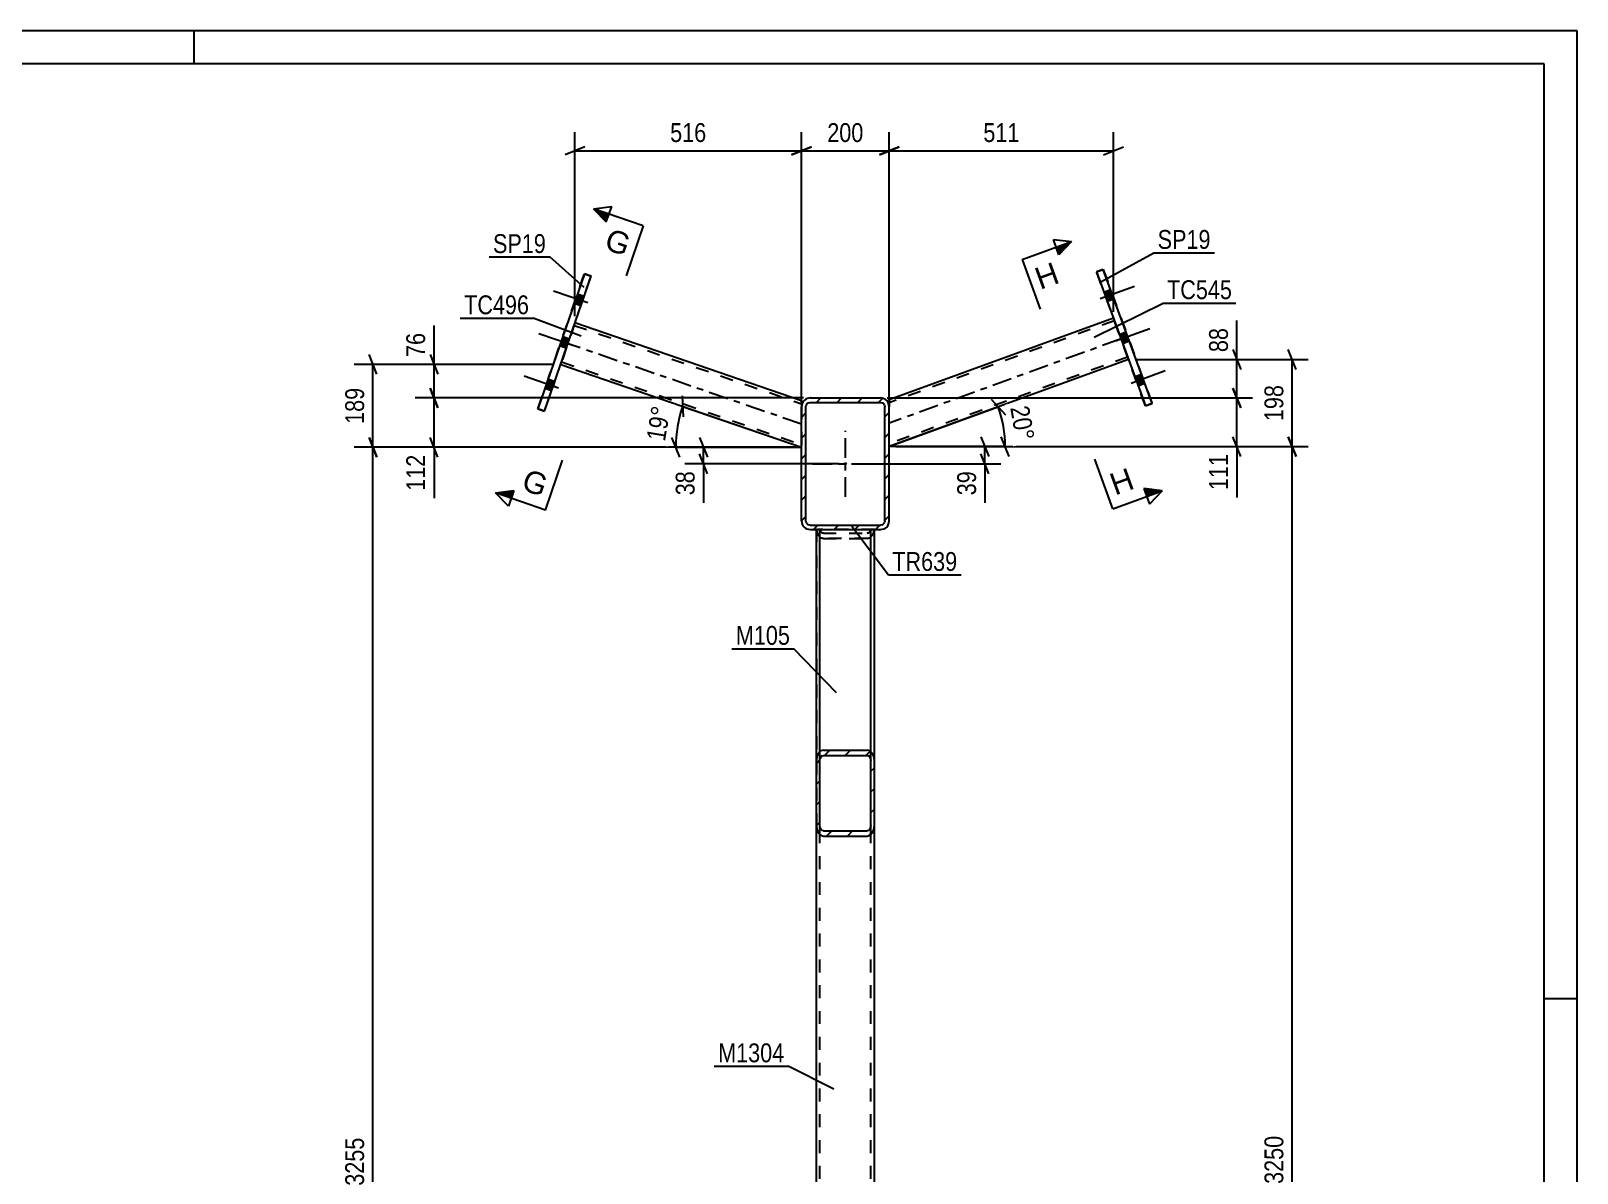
# Model space of a CAD drawing. Header units: millimetres. Extents: x 0 to 841, y 0 to 594.
# Drawn here: x 606.2 to 841, y 420.5 to 594 of the extents above; entities that cross this region are included whole.
import ezdxf

# ---------------------------------------------------------------- set-up
doc = ezdxf.new("R2010")
doc.units = ezdxf.units.MM
doc.linetypes.add('DXK_LINE_DOT2', pattern=[3.9198, 1.9599, -1.9599])
doc.linetypes.add('DXK_LINE_DOT3', pattern=[5.9187, 2.979, -0.9799, 0.9799, -0.9799])
doc.styles.add('Arial', font='ARIAL.TTF', dxfattribs={"height": 0.2})
doc.styles.add('Arial Narrow', font='ARIALN.TTF', dxfattribs={"height": 0.2})

# ---------------------------------------------------------------- blocks, each defined once
blk = doc.blocks.new('Unknown-761549663-1133')
at = {"color": 5, "linetype": 'Continuous'}
for p, q in [((841, 594), (0, 594)), ((631, 589), (631, 594)), ((841, 0), (841, 594)), ((836, 589), (5, 589)), ((836, 5), (836, 589)), ((841, 447), (836, 447))]:
    blk.add_line(p, q, dxfattribs=at)
blk = doc.blocks.new('Part-761549663-2444 - 2424')
at = {"linetype": 'Continuous'}
h = blk.add_hatch(dxfattribs=at)
h.set_pattern_fill('', scale=0.7, style=0, pattern_type=0)
h.set_pattern_definition([(45, (725.4872, 473.3055), (-1.57154, 1.57154), [])])
h.paths.add_polyline_path([(725.49, 483.19), (725.49, 473.31), (725.57, 472.7), (725.8, 472.19), (726.15, 471.85), (726.55, 471.72), (733.22, 471.72), (733.63, 471.85), (733.97, 472.19), (734.21, 472.7), (734.29, 473.31), (734.29, 483.19), (734.21, 483.79), (733.97, 484.3), (733.63, 484.65), (733.22, 484.77), (726.55, 484.77), (726.15, 484.65), (725.8, 484.3), (725.57, 483.79)])
h.paths.add_polyline_path([(726.18, 483.74), (726.35, 483.92), (726.55, 483.98), (733.22, 483.98), (733.42, 483.92), (733.6, 483.74), (733.71, 483.49), (733.75, 483.19), (733.75, 473.31), (733.71, 473), (733.6, 472.75), (733.42, 472.58), (733.22, 472.52), (726.55, 472.52), (726.35, 472.58), (726.18, 472.75), (726.06, 473), (726.02, 473.31), (726.02, 483.19), (726.06, 483.49)])
at = {"color": 2, "linetype": 'Continuous'}
for p, q in [((725.49, 483.19), (725.49, 518.26)), ((734.29, 483.19), (734.29, 518.26)), ((725.57, 483.79), (725.49, 483.19)), ((726.55, 484.77), (726.15, 484.65)), ((726.35, 483.92), (726.55, 483.98)), ((726.55, 484.77), (733.22, 484.77)), ((726.55, 483.98), (733.22, 483.98)), ((733.63, 484.65), (733.22, 484.77)), ((733.22, 483.98), (733.42, 483.92)), ((734.29, 483.19), (734.21, 483.79)), ((725.49, 473.31), (725.49, 483.19)), ((726.02, 483.19), (726.06, 483.49)), ((726.02, 473.31), (726.02, 483.19)), ((733.71, 483.49), (733.75, 483.19)), ((733.75, 473.31), (733.75, 483.19)), ((734.29, 473.31), (734.29, 483.19)), ((725.49, 473.31), (725.57, 472.7)), ((726.06, 473), (726.02, 473.31)), ((726.55, 472.52), (726.35, 472.58)), ((726.55, 472.52), (733.22, 472.52)), ((733.42, 472.58), (733.22, 472.52)), ((733.75, 473.31), (733.71, 473)), ((734.21, 472.7), (734.29, 473.31)), ((726.15, 471.85), (726.55, 471.72)), ((726.55, 471.72), (733.22, 471.72)), ((733.22, 471.72), (733.63, 471.85))]:
    blk.add_line(p, q, dxfattribs=at)
at = {"color": 7, "linetype": 'DXK_LINE_DOT2'}
for p, q in [((725.49, 518.26), (734.29, 518.26)), ((725.57, 517.9), (725.52, 518.26)), ((726.02, 473.31), (726.02, 518.26)), ((726.05, 518.26), (726.06, 518.2)), ((726.55, 516.92), (726.15, 517.04)), ((726.35, 517.77), (726.55, 517.71)), ((726.55, 517.71), (733.22, 517.71)), ((726.55, 516.92), (733.22, 516.92)), ((733.22, 517.71), (733.42, 517.77)), ((733.63, 517.04), (733.22, 516.92)), ((733.71, 518.2), (733.72, 518.26)), ((733.75, 518.26), (733.72, 518.26)), ((733.75, 473.31), (733.75, 518.26)), ((734.25, 518.26), (734.21, 517.9)), ((725.49, 473.31), (725.49, 483.19)), ((734.29, 473.31), (734.29, 483.19))]:
    blk.add_line(p, q, dxfattribs=at)
for centre, radius, start, end in [((726.97, 518.22), 1.44, 192.9985, 235.0231), ((726.76, 518.36), 0.72, 192.9985, 235.0231), ((733.01, 518.36), 0.72, 304.9769, 347.0015), ((732.8, 518.22), 1.44, 304.9769, 347.0015)]:
    blk.add_arc(centre, radius, start, end, dxfattribs=at)
at = {"color": 2, "linetype": 'Continuous'}
for centre, radius, start, end in [((726.97, 483.47), 1.44, 124.9769, 167.0015), ((726.76, 483.33), 0.72, 124.9769, 167.0015), ((733.01, 483.33), 0.72, 12.9985, 55.0231), ((732.8, 483.47), 1.44, 12.9985, 55.0231), ((726.97, 473.02), 1.44, 192.9985, 235.0231), ((726.76, 473.16), 0.72, 192.9985, 235.0231), ((733.01, 473.16), 0.72, 304.9769, 347.0015), ((732.8, 473.02), 1.44, 304.9769, 347.0015)]:
    blk.add_arc(centre, radius, start, end, dxfattribs=at)
blk = doc.blocks.new('Bolt-761549663-2428 - 2424')
at = {"linetype": 'Continuous'}
for points in [[(769.16, 554.34), (769.66, 552.96), (770.66, 553.33), (770.16, 554.71)], [(769.16, 554.34), (769.66, 552.96), (770.66, 553.33), (770.16, 554.71)], [(769.16, 554.34), (769.66, 552.96), (770.66, 553.33), (770.16, 554.71)], [(771.5, 547.92), (772, 546.54), (773, 546.91), (772.5, 548.28)], [(771.5, 547.92), (772, 546.54), (773, 546.91), (772.5, 548.28)], [(773.83, 541.5), (774.34, 540.12), (775.34, 540.49), (774.84, 541.86)], [(773.83, 541.5), (774.34, 540.12), (775.34, 540.49), (774.84, 541.86)], [(773.83, 541.5), (774.34, 540.12), (775.34, 540.49), (774.84, 541.86)]]:
    blk.add_hatch(color=1, dxfattribs=at).paths.add_polyline_path(points)
at = {"color": 1, "linetype": 'Continuous'}
for p, q in [((768.6, 553.36), (773.8, 555.25)), ((768.6, 553.36), (773.8, 555.25)), ((768.6, 553.36), (773.8, 555.25)), ((769.16, 554.34), (770.16, 554.71)), ((769.16, 554.34), (770.16, 554.71)), ((769.16, 554.34), (770.16, 554.71)), ((769.66, 552.96), (770.66, 553.33)), ((769.66, 552.96), (770.66, 553.33)), ((769.66, 552.96), (770.66, 553.33)), ((770.93, 546.93), (776.13, 548.83)), ((770.93, 546.93), (776.13, 548.83)), ((771.5, 547.92), (772.5, 548.28)), ((771.5, 547.92), (772.5, 548.28)), ((772, 546.54), (773, 546.91)), ((772, 546.54), (773, 546.91)), ((773.27, 540.51), (778.47, 542.41)), ((773.27, 540.51), (778.47, 542.41)), ((773.27, 540.51), (778.47, 542.41)), ((773.83, 541.5), (774.84, 541.86)), ((773.83, 541.5), (774.84, 541.86)), ((773.83, 541.5), (774.84, 541.86)), ((774.34, 540.12), (775.34, 540.49)), ((774.34, 540.12), (775.34, 540.49)), ((774.34, 540.12), (775.34, 540.49))]:
    blk.add_line(p, q, dxfattribs=at)
blk = doc.blocks.new('Part-761549663-2454 - 2424')
at = {"color": 7, "linetype": 'DXK_LINE_DOT2'}
for p, q in [((734.29, 518.26), (725.49, 518.26)), ((725.49, 518.26), (725.49, 471.99)), ((725.52, 518.26), (725.57, 517.9)), ((726.02, 471.99), (726.02, 518.26)), ((726.02, 518.26), (726.05, 518.26)), ((726.06, 518.2), (726.05, 518.26)), ((726.15, 517.04), (726.35, 516.98)), ((726.55, 517.71), (726.35, 517.77)), ((726.35, 516.98), (726.55, 516.92)), ((726.55, 517.71), (733.22, 517.71)), ((733.22, 516.92), (726.55, 516.92)), ((733.42, 517.77), (733.22, 517.71)), ((733.22, 516.92), (733.63, 517.04)), ((733.72, 518.26), (733.71, 518.2)), ((733.75, 471.99), (733.75, 518.26)), ((734.21, 517.9), (734.25, 518.26)), ((734.29, 471.99), (734.29, 518.26))]:
    blk.add_line(p, q, dxfattribs=at)
for centre, radius, start, end in [((726.97, 518.22), 1.44, 192.9985, 235.0231), ((726.76, 518.36), 0.72, 192.9985, 235.0231), ((733.01, 518.36), 0.72, 304.9769, 347.0015), ((732.8, 518.22), 1.44, 304.9769, 347.0015)]:
    blk.add_arc(centre, radius, start, end, dxfattribs=at)
blk = doc.blocks.new('Part-761549663-2494 - 2424')
at = {"color": 2, "linetype": 'Continuous'}
for p, q in [((690.26, 557.09), (683.21, 536.61)), ((684.22, 536.26), (691.27, 556.75)), ((691.27, 556.75), (690.26, 557.09)), ((690.26, 557.09), (690.26, 557.09)), ((691.27, 556.75), (691.27, 556.75)), ((683.21, 536.61), (684.22, 536.26)), ((683.21, 536.61), (683.21, 536.61)), ((684.22, 536.26), (684.22, 536.26))]:
    blk.add_line(p, q, dxfattribs=at)
at = {"color": 7, "linetype": 'DXK_LINE_DOT2'}
for p, q in [((683.21, 536.61), (690.26, 557.09)), ((684.22, 536.26), (691.27, 556.75)), ((690.26, 557.09), (691.27, 556.75)), ((684.22, 536.26), (683.21, 536.61))]:
    blk.add_line(p, q, dxfattribs=at)
blk = doc.blocks.new('Bolt-761549663-2430 - 2424')
at = {"linetype": 'Continuous'}
for points in [[(689.73, 552.27), (690.21, 553.66), (689.2, 554.01), (688.72, 552.62)], [(689.73, 552.27), (690.21, 553.66), (689.2, 554.01), (688.72, 552.62)], [(689.73, 552.27), (690.21, 553.66), (689.2, 554.01), (688.72, 552.62)], [(687.51, 545.81), (687.98, 547.2), (686.97, 547.54), (686.5, 546.16)], [(687.51, 545.81), (687.98, 547.2), (686.97, 547.54), (686.5, 546.16)], [(685.28, 539.35), (685.76, 540.74), (684.75, 541.08), (684.27, 539.7)], [(685.28, 539.35), (685.76, 540.74), (684.75, 541.08), (684.27, 539.7)], [(685.28, 539.35), (685.76, 540.74), (684.75, 541.08), (684.27, 539.7)]]:
    blk.add_hatch(color=1, dxfattribs=at).paths.add_polyline_path(points)
at = {"color": 1, "linetype": 'Continuous'}
for p, q in [((690.79, 552.68), (685.56, 554.48)), ((690.79, 552.68), (685.56, 554.48)), ((690.79, 552.68), (685.56, 554.48)), ((689.73, 552.27), (688.72, 552.62)), ((689.73, 552.27), (688.72, 552.62)), ((689.73, 552.27), (688.72, 552.62)), ((690.21, 553.66), (689.2, 554.01)), ((690.21, 553.66), (689.2, 554.01)), ((690.21, 553.66), (689.2, 554.01)), ((688.56, 546.22), (683.33, 548.02)), ((688.56, 546.22), (683.33, 548.02)), ((687.98, 547.2), (686.97, 547.54)), ((687.98, 547.2), (686.97, 547.54)), ((687.51, 545.81), (686.5, 546.16)), ((687.51, 545.81), (686.5, 546.16)), ((686.34, 539.76), (681.11, 541.56)), ((686.34, 539.76), (681.11, 541.56)), ((686.34, 539.76), (681.11, 541.56)), ((685.76, 540.74), (684.75, 541.08)), ((685.76, 540.74), (684.75, 541.08)), ((685.76, 540.74), (684.75, 541.08)), ((685.28, 539.35), (684.27, 539.7)), ((685.28, 539.35), (684.27, 539.7)), ((685.28, 539.35), (684.27, 539.7))]:
    blk.add_line(p, q, dxfattribs=at)
blk = doc.blocks.new('Part-761549663-2509 - 2424')
at = {"color": 2, "linetype": 'Continuous'}
for p, q in [((769.05, 557.78), (768.04, 557.41)), ((768.04, 557.41), (775.45, 537.05)), ((768.04, 557.41), (768.04, 557.41)), ((776.46, 537.42), (769.05, 557.78)), ((769.05, 557.78), (769.05, 557.78)), ((775.45, 537.05), (776.46, 537.42)), ((775.45, 537.05), (775.45, 537.05)), ((776.46, 537.42), (776.46, 537.42))]:
    blk.add_line(p, q, dxfattribs=at)
at = {"color": 7, "linetype": 'DXK_LINE_DOT2'}
for p, q in [((768.04, 557.41), (769.05, 557.78)), ((775.45, 537.05), (768.04, 557.41)), ((769.05, 557.78), (776.46, 537.42)), ((776.46, 537.42), (775.45, 537.05))]:
    blk.add_line(p, q, dxfattribs=at)
blk = doc.blocks.new('Part-761549663-2529 - 2424')
at = {"color": 2, "linetype": 'Continuous'}
for p, q in [((770.61, 550.36), (736.55, 537.97)), ((772.89, 544.1), (736.55, 530.87)), ((736.55, 537.97), (736.55, 537.12)), ((736.55, 537.12), (736.55, 536.92))]:
    blk.add_line(p, q, dxfattribs=at)
at = {"color": 7, "linetype": 'DXK_LINE_DOT2'}
for p, q in [((770.75, 549.99), (736.55, 537.54)), ((772.89, 544.1), (770.61, 550.36)), ((772.75, 544.47), (736.55, 531.3)), ((736.55, 537.97), (736.55, 537.9)), ((736.55, 537.9), (736.55, 537.72)), ((736.55, 530.87), (736.55, 536.92))]:
    blk.add_line(p, q, dxfattribs=at)
at = {"color": 7, "linetype": 'DXK_LINE_DOT3'}
blk.add_line((771.75, 547.23), (736.55, 534.42), dxfattribs=at)
blk = doc.blocks.new('Part-761549663-2602 - 2424')
at = {"linetype": 'Continuous'}
h = blk.add_hatch(dxfattribs=at)
h.set_pattern_fill('', scale=0.7, style=0, pattern_type=0)
h.set_pattern_definition([(45, (723.2205, 519.5908), (-1.57154, 1.57154), [])])
h.paths.add_polyline_path([(723.22, 536.92), (723.22, 519.59), (723.32, 519.08), (723.61, 518.65), (724.04, 518.36), (724.55, 518.26), (735.22, 518.26), (735.73, 518.36), (736.16, 518.65), (736.45, 519.08), (736.55, 519.59), (736.55, 536.92), (736.45, 537.43), (736.16, 537.87), (735.73, 538.16), (735.22, 538.26), (724.55, 538.26), (724.04, 538.16), (723.61, 537.87), (723.32, 537.43)])
h.paths.add_polyline_path([(724.08, 537.4), (724.3, 537.54), (724.55, 537.59), (735.22, 537.59), (735.48, 537.54), (735.69, 537.4), (735.84, 537.18), (735.89, 536.92), (735.89, 519.59), (735.84, 519.34), (735.69, 519.12), (735.48, 518.97), (735.22, 518.92), (724.55, 518.92), (724.3, 518.97), (724.08, 519.12), (723.94, 519.34), (723.89, 519.59), (723.89, 536.92), (723.94, 537.18)])
blk.add_hatch(color=30, dxfattribs=at).paths.add_polyline_path([(729.89, 528.16, -1), (729.89, 528.36, -1)])
at = {"color": 2, "linetype": 'Continuous'}
for p, q in [((724.55, 538.26), (724.04, 538.16)), ((724.55, 538.26), (735.22, 538.26)), ((735.73, 538.16), (735.22, 538.26)), ((723.32, 537.43), (723.22, 536.92)), ((723.22, 519.59), (723.22, 536.92)), ((723.89, 536.92), (723.94, 537.18)), ((723.89, 519.59), (723.89, 536.92)), ((724.3, 537.54), (724.55, 537.59)), ((724.55, 537.59), (735.22, 537.59)), ((735.22, 537.59), (735.48, 537.54)), ((735.84, 537.18), (735.89, 536.92)), ((735.89, 519.59), (735.89, 536.92)), ((736.55, 536.92), (736.45, 537.43)), ((736.55, 519.59), (736.55, 536.92)), ((723.22, 519.59), (723.32, 519.08)), ((723.94, 519.34), (723.89, 519.59)), ((724.55, 518.92), (724.3, 518.97)), ((724.55, 518.92), (735.22, 518.92)), ((735.48, 518.97), (735.22, 518.92)), ((735.89, 519.59), (735.84, 519.34)), ((736.45, 519.08), (736.55, 519.59)), ((724.04, 518.36), (724.55, 518.26)), ((724.55, 518.26), (735.22, 518.26)), ((735.22, 518.26), (735.73, 518.36))]:
    blk.add_line(p, q, dxfattribs=at)
at = {"color": 7, "linetype": 'DXK_LINE_DOT3'}
for p, q in [((729.89, 523.26), (729.89, 533.26)), ((724.89, 528.26), (734.89, 528.26))]:
    blk.add_line(p, q, dxfattribs=at)
at = {"color": 30, "linetype": 'DXK_LINE_DOT3'}
blk.add_line((729.89, 528.26), (729.89, 528.26), dxfattribs=at)
at = {"color": 30, "linetype": 'Continuous'}
blk.add_circle((729.89, 528.26), 0.1, dxfattribs=at)
at = {"color": 2, "linetype": 'Continuous'}
for centre, radius, start, end in [((724.55, 536.92), 1.33, 112.5, 157.5), ((735.22, 536.92), 1.33, 22.5, 67.5), ((724.55, 536.92), 0.667, 112.5, 157.5), ((735.22, 536.92), 0.667, 22.5, 67.5), ((724.55, 519.59), 1.33, 202.5, 247.5), ((724.55, 519.59), 0.667, 202.5, 247.5), ((735.22, 519.59), 0.667, 292.5, 337.5), ((735.22, 519.59), 1.33, 292.5, 337.5)]:
    blk.add_arc(centre, radius, start, end, dxfattribs=at)
blk = doc.blocks.new('Part-761549663-2622 - 2424')
at = {"color": 7, "linetype": 'DXK_LINE_DOT2'}
for p, q in [((725.49, 518.26), (734.29, 518.26)), ((725.49, 473.31), (725.49, 518.26)), ((726.02, 325.59), (726.02, 518.26)), ((733.75, 325.59), (733.75, 518.26)), ((734.29, 473.31), (734.29, 518.26)), ((725.49, 325.59), (725.49, 370.54)), ((734.29, 325.59), (734.29, 370.54)), ((725.49, 325.59), (734.29, 325.59)), ((733.22, 325.59), (726.55, 325.59)), ((726.55, 325.59), (733.22, 325.59))]:
    blk.add_line(p, q, dxfattribs=at)
at = {"color": 2, "linetype": 'Continuous'}
for p, q in [((725.49, 370.54), (725.49, 473.31)), ((734.29, 370.54), (734.29, 473.31))]:
    blk.add_line(p, q, dxfattribs=at)
blk = doc.blocks.new('Part-761549663-2628 - 2424')
at = {"color": 7, "linetype": 'DXK_LINE_DOT2'}
for p, q in [((688.83, 549.66), (686.66, 543.35)), ((688.7, 549.28), (723.22, 537.39)), ((686.79, 543.73), (723.22, 531.19)), ((723.22, 537.57), (723.22, 537.82)), ((723.22, 536.97), (723.22, 530.76))]:
    blk.add_line(p, q, dxfattribs=at)
at = {"color": 2, "linetype": 'Continuous'}
for p, q in [((723.22, 537.82), (688.83, 549.66)), ((686.66, 543.35), (723.22, 530.76)), ((723.22, 537.82), (723.22, 537.75)), ((723.22, 537.75), (723.22, 536.97)), ((723.22, 536.97), (723.22, 536.92))]:
    blk.add_line(p, q, dxfattribs=at)
at = {"color": 7, "linetype": 'DXK_LINE_DOT3'}
blk.add_line((723.22, 534.29), (687.74, 546.5), dxfattribs=at)
blk = doc.blocks.new('StraightDimension-761549663-16243 - 2424')
at = {"color": 7, "linetype": 'Continuous'}
for p, q in [((737.55, 530.87), (800.14, 530.87)), ((798.34, 529.37), (797.14, 532.37)), ((797.74, 314.24), (797.74, 530.87)), ((797.14, 315.74), (798.34, 312.74)), ((756.35, 314.24), (800.14, 314.24))]:
    blk.add_line(p, q, dxfattribs=at)
at = {"color": 0}
blk.add_wipeout([(796.99, 426.81), (792.79, 426.81), (792.79, 418.3), (796.99, 418.3)], dxfattribs=at)
at = {"color": 3, "style": 'Arial Narrow'}
blk.add_text('3250', height=2.863, rotation=90.0002, dxfattribs=at).set_placement((796.39, 418.9))
blk = doc.blocks.new('StraightDimension-761549663-16284 - 2424')
at = {"color": 7, "linetype": 'Continuous'}
for p, q in [((722.22, 530.76), (655.3, 530.76)), ((658.75, 529.26), (657.55, 532.26)), ((658.15, 313.8), (658.15, 530.76)), ((657.55, 315.3), (658.75, 312.3)), ((703.31, 313.8), (655.3, 313.8))]:
    blk.add_line(p, q, dxfattribs=at)
at = {"color": 0}
blk.add_wipeout([(657.4, 426.54), (653.2, 426.54), (653.2, 418.02), (657.4, 418.02)], dxfattribs=at)
at = {"color": 3, "style": 'Arial Narrow'}
blk.add_text('3255', height=2.863, rotation=90.0002, dxfattribs=at).set_placement((656.8, 418.62))
blk = doc.blocks.new('StraightDimension-761549663-16386 - 2424')
at = {"color": 7, "linetype": 'Continuous'}
for p, q in [((723.55, 538.26), (664.57, 538.26)), ((666.82, 539.76), (668.02, 536.76)), ((667.42, 530.76), (667.42, 538.26)), ((722.22, 530.76), (664.57, 530.76)), ((668.02, 529.26), (666.82, 532.26))]:
    blk.add_line(p, q, dxfattribs=at)
at = {"color": 0}
blk.add_wipeout([(666.67, 530.24), (662.47, 530.24), (662.47, 523.56), (666.67, 523.56)], dxfattribs=at)
at = {"color": 7, "linetype": 'Continuous'}
blk.add_line((667.42, 530.76), (667.42, 523.03), dxfattribs=at)
blk.add_line((667.42, 530.76), (667.42, 523.03), dxfattribs=at)
at = {"color": 3, "style": 'Arial Narrow'}
blk.add_text('112', height=2.863, rotation=90.0002, dxfattribs=at).set_placement((666.07, 524.16))
blk = doc.blocks.new('StraightDimension-761549663-16242 - 2424')
at = {"color": 7, "linetype": 'Continuous'}
for p, q in [((798.34, 542.6), (797.14, 545.6)), ((773.89, 544.1), (800.14, 544.1)), ((797.74, 530.87), (797.74, 544.1)), ((737.55, 530.87), (800.14, 530.87)), ((797.14, 532.37), (798.34, 529.37))]:
    blk.add_line(p, q, dxfattribs=at)
at = {"color": 0}
blk.add_wipeout([(796.99, 540.83), (792.79, 540.83), (792.79, 534.14), (796.99, 534.14)], dxfattribs=at)
at = {"color": 3, "style": 'Arial Narrow'}
blk.add_text('198', height=2.863, rotation=90.0002, dxfattribs=at).set_placement((796.39, 534.74))
blk = doc.blocks.new('StraightDimension-761549663-16349 - 2424')
at = {"color": 7, "linetype": 'Continuous'}
for p, q in [((737.55, 530.87), (753.48, 530.87)), ((750.48, 532.37), (751.68, 529.37)), ((751.08, 528.26), (751.08, 530.87)), ((751.68, 526.76), (750.48, 529.76)), ((730.89, 528.26), (753.48, 528.26))]:
    blk.add_line(p, q, dxfattribs=at)
at = {"color": 0}
blk.add_wipeout([(750.33, 527.73), (746.13, 527.73), (746.13, 522.88), (750.33, 522.88)], dxfattribs=at)
at = {"color": 7, "linetype": 'Continuous'}
blk.add_line((751.08, 528.26), (751.08, 522.35), dxfattribs=at)
blk.add_line((751.08, 528.26), (751.08, 522.35), dxfattribs=at)
at = {"color": 3, "style": 'Arial Narrow'}
blk.add_text('39', height=2.863, rotation=90.0002, dxfattribs=at).set_placement((749.73, 523.48))
blk = doc.blocks.new('StraightDimension-761549663-16283 - 2424')
at = {"color": 7, "linetype": 'Continuous'}
for p, q in [((658.75, 541.85), (657.55, 544.85)), ((685.66, 543.35), (655.3, 543.35)), ((658.15, 530.76), (658.15, 543.35)), ((722.22, 530.76), (655.3, 530.76)), ((657.55, 532.26), (658.75, 529.26))]:
    blk.add_line(p, q, dxfattribs=at)
at = {"color": 0}
blk.add_wipeout([(657.4, 540.4), (653.2, 540.4), (653.2, 533.72), (657.4, 533.72)], dxfattribs=at)
at = {"color": 3, "style": 'Arial Narrow'}
blk.add_text('189', height=2.863, rotation=90.0002, dxfattribs=at).set_placement((656.8, 534.32))
blk = doc.blocks.new('StraightDimension-761549663-13717 - 2424')
at = {"color": 7, "linetype": 'Continuous'}
for p, q in [((736.55, 537.92), (736.55, 578.63)), ((770.61, 551.36), (770.61, 578.63)), ((738.05, 576.38), (735.05, 575.18)), ((736.55, 575.78), (770.61, 575.78)), ((769.11, 575.18), (772.11, 576.38))]:
    blk.add_line(p, q, dxfattribs=at)
at = {"color": 0}
blk.add_wipeout([(756.92, 576.53), (756.92, 580.73), (750.24, 580.73), (750.24, 576.53)], dxfattribs=at)
at = {"color": 3, "style": 'Arial Narrow'}
blk.add_text('511', height=2.863, dxfattribs=at).set_placement((750.84, 577.13))
blk = doc.blocks.new('StraightDimension-761549663-13718 - 2424')
at = {"color": 7, "linetype": 'Continuous'}
for p, q in [((723.22, 537.74), (723.22, 578.63)), ((736.55, 537.92), (736.55, 578.63)), ((724.72, 576.38), (721.72, 575.18)), ((723.22, 575.78), (736.55, 575.78)), ((735.05, 575.18), (738.05, 576.38))]:
    blk.add_line(p, q, dxfattribs=at)
at = {"color": 0}
blk.add_wipeout([(733.23, 576.53), (733.23, 580.73), (726.54, 580.73), (726.54, 576.53)], dxfattribs=at)
at = {"color": 3, "style": 'Arial Narrow'}
blk.add_text('200', height=2.863, dxfattribs=at).set_placement((727.14, 577.13))
blk = doc.blocks.new('StraightDimension-761549663-13719 - 2424')
at = {"color": 7, "linetype": 'Continuous'}
for p, q in [((688.83, 550.66), (688.83, 578.63)), ((723.22, 537.74), (723.22, 578.63)), ((690.33, 576.38), (687.33, 575.18)), ((688.83, 575.78), (723.22, 575.78)), ((721.72, 575.18), (724.72, 576.38))]:
    blk.add_line(p, q, dxfattribs=at)
at = {"color": 0}
blk.add_wipeout([(709.37, 576.53), (709.37, 580.73), (702.68, 580.73), (702.68, 576.53)], dxfattribs=at)
at = {"color": 3, "style": 'Arial Narrow'}
blk.add_text('516', height=2.863, dxfattribs=at).set_placement((703.28, 577.13))
blk = doc.blocks.new('StraightDimension-761549663-16385 - 2424')
at = {"color": 7, "linetype": 'Continuous'}
for p, q in [((666.82, 544.85), (668.02, 541.85)), ((685.66, 543.35), (664.57, 543.35)), ((667.42, 538.26), (667.42, 543.35)), ((723.55, 538.26), (664.57, 538.26)), ((668.02, 536.76), (666.82, 539.76))]:
    blk.add_line(p, q, dxfattribs=at)
at = {"color": 0}
blk.add_wipeout([(666.67, 548.73), (662.47, 548.73), (662.47, 543.88), (666.67, 543.88)], dxfattribs=at)
at = {"color": 7, "linetype": 'Continuous'}
blk.add_line((667.42, 543.35), (667.42, 549.26), dxfattribs=at)
blk.add_line((667.42, 543.35), (667.42, 549.26), dxfattribs=at)
at = {"color": 3, "style": 'Arial Narrow'}
blk.add_text('76', height=2.863, rotation=90.0002, dxfattribs=at).set_placement((666.07, 544.48))
blk = doc.blocks.new('StraightDimension-761549663-16324 - 2424')
at = {"color": 7, "linetype": 'Continuous'}
for p, q in [((722.22, 530.76), (705.49, 530.76)), ((707.74, 532.26), (708.94, 529.26)), ((708.34, 528.26), (708.34, 530.76)), ((708.94, 526.76), (707.74, 529.76)), ((728.89, 528.26), (705.49, 528.26))]:
    blk.add_line(p, q, dxfattribs=at)
at = {"color": 0}
blk.add_wipeout([(707.59, 527.73), (703.39, 527.73), (703.39, 522.88), (707.59, 522.88)], dxfattribs=at)
at = {"color": 7, "linetype": 'Continuous'}
blk.add_line((708.34, 528.26), (708.34, 522.35), dxfattribs=at)
blk.add_line((708.34, 528.26), (708.34, 522.35), dxfattribs=at)
at = {"color": 3, "style": 'Arial Narrow'}
blk.add_text('38', height=2.863, rotation=90.0002, dxfattribs=at).set_placement((706.99, 523.48))
blk = doc.blocks.new('StraightDimension-761549663-16406 - 2424')
at = {"color": 7, "linetype": 'Continuous'}
for p, q in [((788.73, 545.6), (789.93, 542.6)), ((773.89, 544.1), (791.73, 544.1)), ((789.33, 538.26), (789.33, 544.1)), ((736.22, 538.26), (791.73, 538.26)), ((789.93, 536.76), (788.73, 539.76))]:
    blk.add_line(p, q, dxfattribs=at)
at = {"color": 0}
blk.add_wipeout([(788.58, 549.48), (784.38, 549.48), (784.38, 544.62), (788.58, 544.62)], dxfattribs=at)
at = {"color": 7, "linetype": 'Continuous'}
blk.add_line((789.33, 544.1), (789.33, 550), dxfattribs=at)
blk.add_line((789.33, 544.1), (789.33, 550), dxfattribs=at)
at = {"color": 3, "style": 'Arial Narrow'}
blk.add_text('88', height=2.863, rotation=90.0002, dxfattribs=at).set_placement((787.98, 545.22))
blk = doc.blocks.new('StraightDimension-761549663-16407 - 2424')
at = {"color": 7, "linetype": 'Continuous'}
for p, q in [((736.22, 538.26), (791.73, 538.26)), ((788.73, 539.76), (789.93, 536.76)), ((789.33, 530.87), (789.33, 538.26)), ((737.55, 530.87), (791.73, 530.87)), ((789.93, 529.37), (788.73, 532.37))]:
    blk.add_line(p, q, dxfattribs=at)
at = {"color": 0}
blk.add_wipeout([(788.58, 530.35), (784.38, 530.35), (784.38, 523.66), (788.58, 523.66)], dxfattribs=at)
at = {"color": 7, "linetype": 'Continuous'}
blk.add_line((789.33, 530.87), (789.33, 523.14), dxfattribs=at)
blk.add_line((789.33, 530.87), (789.33, 523.14), dxfattribs=at)
at = {"color": 3, "style": 'Arial Narrow'}
blk.add_text('111', height=2.863, rotation=90.0002, dxfattribs=at).set_placement((787.98, 524.26))
blk = doc.blocks.new('AngleDimension-761549663-16481 - 2424')
at = {"color": 7, "linetype": 'Continuous'}
for p, q in [((705.09, 538.59), (705.25, 535.37)), ((705.17, 536.98), (723.22, 530.76)), ((704.73, 529.26), (703.53, 532.26)), ((722.22, 530.76), (704.13, 530.76)), ((704.13, 530.76), (723.22, 530.76))]:
    blk.add_line(p, q, dxfattribs=at)
blk.add_arc((723.22, 530.76), 19.09, 161.0031, 180, dxfattribs=at)
at = {"color": 0}
blk.add_wipeout([(704.04, 537.25), (699.89, 537.94), (698.83, 531.57), (702.97, 530.88)], dxfattribs=at)
at = {"color": 3, "style": 'Arial Narrow'}
blk.add_text('19°', height=2.863, rotation=80.5006, dxfattribs=at).set_placement((702.48, 531.57))
blk = doc.blocks.new('AngleDimension-761549663-16489 - 2424')
at = {"color": 7, "linetype": 'Continuous'}
for p, q in [((752.02, 538.1), (754.18, 535.69)), ((753.1, 536.9), (736.55, 530.87)), ((737.49, 531.22), (753.1, 536.9)), ((754.16, 530.87), (736.55, 530.87)), ((754.76, 529.37), (753.56, 532.37))]:
    blk.add_line(p, q, dxfattribs=at)
blk.add_arc((736.55, 530.87), 17.61, 0, 19.9997, dxfattribs=at)
at = {"color": 0}
blk.add_wipeout([(755.34, 530.91), (759.48, 531.64), (758.36, 538), (754.22, 537.27)], dxfattribs=at)
at = {"color": 3, "style": 'Arial Narrow'}
blk.add_text('20°', height=2.863, rotation=-80.0021, dxfattribs=at).set_placement((754.91, 536.78))
blk = doc.blocks.new('Mark-761549663-16371 - 2424')
at = {"color": 0}
blk.add_wipeout([(720.62, 437.37), (720.62, 440.37), (710.57, 440.37), (710.57, 437.37)], dxfattribs=at)
blk.add_wipeout([(720.62, 437.37), (720.62, 440.37), (710.57, 440.37), (710.57, 437.37)], dxfattribs=at)
at = {"color": 30, "linetype": 'Continuous'}
for p in [(709.97, 436.77), (728.15, 433.27)]:
    blk.add_line(p, (721.22, 436.77), dxfattribs=at)
at = {"color": 3, "style": 'Arial Narrow'}
blk.add_text('M1304', height=2.863, dxfattribs=at).set_placement((710.57, 437.37))
blk = doc.blocks.new('Mark-761549663-2490 - 2424')
at = {"color": 0}
blk.add_wipeout([(684.42, 560.27), (684.42, 563.27), (676.38, 563.27), (676.38, 560.27)], dxfattribs=at)
blk.add_wipeout([(684.42, 560.27), (684.42, 563.27), (676.38, 563.27), (676.38, 560.27)], dxfattribs=at)
at = {"color": 30, "linetype": 'Continuous'}
for p in [(675.78, 559.67), (690.21, 555.02)]:
    blk.add_line(p, (685.02, 559.67), dxfattribs=at)
at = {"color": 3, "style": 'Arial Narrow'}
blk.add_text('SP19', height=2.863, dxfattribs=at).set_placement((676.38, 560.27))
blk = doc.blocks.new('Mark-761549663-2505 - 2424')
at = {"color": 0}
blk.add_wipeout([(785.35, 560.9), (785.35, 563.9), (777.31, 563.9), (777.31, 560.9)], dxfattribs=at)
blk.add_wipeout([(785.35, 560.9), (785.35, 563.9), (777.31, 563.9), (777.31, 560.9)], dxfattribs=at)
at = {"color": 30, "linetype": 'Continuous'}
for p, q in [((768.69, 555.88), (776.71, 560.3)), ((776.71, 560.3), (785.95, 560.3))]:
    blk.add_line(p, q, dxfattribs=at)
at = {"color": 3, "style": 'Arial Narrow'}
blk.add_text('SP19', height=2.863, dxfattribs=at).set_placement((777.31, 560.9))
blk = doc.blocks.new('Mark-761549663-16378 - 2424')
at = {"color": 0}
blk.add_wipeout([(721.48, 500.77), (721.48, 503.77), (713.26, 503.77), (713.26, 500.77)], dxfattribs=at)
blk.add_wipeout([(721.48, 500.77), (721.48, 503.77), (713.26, 503.77), (713.26, 500.77)], dxfattribs=at)
at = {"color": 30, "linetype": 'Continuous'}
for p in [(712.66, 500.17), (728.55, 493.46)]:
    blk.add_line(p, (722.08, 500.17), dxfattribs=at)
at = {"color": 3, "style": 'Arial Narrow'}
blk.add_text('M105', height=2.863, dxfattribs=at).set_placement((713.26, 500.77))
blk = doc.blocks.new('Mark-761549663-2525 - 2424')
at = {"color": 0}
blk.add_wipeout([(788.6, 553.27), (788.6, 556.27), (778.74, 556.27), (778.74, 553.27)], dxfattribs=at)
blk.add_wipeout([(788.6, 553.27), (788.6, 556.27), (778.74, 556.27), (778.74, 553.27)], dxfattribs=at)
at = {"color": 30, "linetype": 'Continuous'}
for p, q in [((767.65, 547.48), (778.14, 552.67)), ((778.14, 552.67), (789.2, 552.67))]:
    blk.add_line(p, q, dxfattribs=at)
at = {"color": 3, "style": 'Arial Narrow'}
blk.add_text('TC545', height=2.863, dxfattribs=at).set_placement((778.74, 553.27))
blk = doc.blocks.new('Mark-761549663-2598 - 2424')
at = {"color": 0}
blk.add_wipeout([(746.88, 511.99), (746.88, 514.99), (737.02, 514.99), (737.02, 511.99)], dxfattribs=at)
blk.add_wipeout([(746.88, 511.99), (746.88, 514.99), (737.02, 514.99), (737.02, 511.99)], dxfattribs=at)
at = {"color": 30, "linetype": 'Continuous'}
for p, q in [((730.87, 518.81), (736.42, 511.39)), ((736.42, 511.39), (747.48, 511.39))]:
    blk.add_line(p, q, dxfattribs=at)
at = {"color": 3, "style": 'Arial Narrow'}
blk.add_text('TR639', height=2.863, dxfattribs=at).set_placement((737.02, 511.99))
blk = doc.blocks.new('Mark-761549663-2624 - 2424')
at = {"color": 0}
blk.add_wipeout([(681.86, 550.97), (681.86, 553.97), (672, 553.97), (672, 550.97)], dxfattribs=at)
blk.add_wipeout([(681.86, 550.97), (681.86, 553.97), (672, 553.97), (672, 550.97)], dxfattribs=at)
at = {"color": 30, "linetype": 'Continuous'}
for p in [(671.4, 550.37), (689.78, 547.62)]:
    blk.add_line(p, (682.46, 550.37), dxfattribs=at)
at = {"color": 3, "style": 'Arial Narrow'}
blk.add_text('TC496', height=2.863, dxfattribs=at).set_placement((672, 550.97))
blk = doc.blocks.new('SectionMark-761549663-16889 - 2424')
at = {"linetype": 'Continuous'}
blk.add_hatch(color=6, dxfattribs=at).paths.add_polyline_path([(775.66, 523.32), (775.23, 524.49), (778.01, 524.17)])
at = {"color": 6, "linetype": 'Continuous'}
for p, q in [((761.47, 562.32), (764.24, 562)), ((778.01, 524.17), (775.23, 524.49)), ((775.23, 524.49), (776.09, 522.14)), ((778.01, 524.17), (776.09, 522.14))]:
    blk.add_line(p, q, dxfattribs=at)
at = {"color": 0, "linetype": 'Continuous'}
for points in [[(762.63, 555.83), (761.43, 559.12), (758.26, 557.96), (759.46, 554.67)], [(774, 524.58), (772.8, 527.87), (769.64, 526.71), (770.84, 523.42)]]:
    blk.add_wipeout(points, dxfattribs=at)
at = {"linetype": 'Continuous'}
blk.add_hatch(color=6, dxfattribs=at).paths.add_polyline_path([(762.32, 559.97), (761.89, 561.15), (764.24, 562)])
at = {"color": 6, "linetype": 'Continuous'}
for p, q in [((756.73, 559.27), (764.24, 562)), ((762.32, 559.97), (761.47, 562.32)), ((764.24, 562), (762.32, 559.97)), ((756.73, 559.27), (759.46, 551.75)), ((770.49, 521.44), (767.76, 528.96)), ((770.49, 521.44), (778.01, 524.17))]:
    blk.add_line(p, q, dxfattribs=at)
at = {"color": 3, "linetype": 'Continuous', "style": 'Arial'}
for p in [(759.46, 554.67), (770.84, 523.42)]:
    blk.add_text('H', height=3.34, rotation=20.002, dxfattribs=at).set_placement(p)
blk = doc.blocks.new('SectionMark-761549663-16749 - 2424')
at = {"color": 6, "linetype": 'Continuous'}
for p, q in [((691.63, 566.99), (694.4, 567.36)), ((678.72, 521.83), (676.77, 523.83))]:
    blk.add_line(p, q, dxfattribs=at)
at = {"color": 0, "linetype": 'Continuous'}
for points in [[(696.54, 559.75), (697.68, 563.06), (694.24, 564.24), (693.1, 560.93)], [(683.95, 523.21), (685.09, 526.52), (681.66, 527.7), (680.52, 524.39)]]:
    blk.add_wipeout(points, dxfattribs=at)
at = {"linetype": 'Continuous'}
for points in [[(693.99, 566.18), (693.58, 565), (691.63, 566.99)], [(679.54, 524.2), (679.13, 523.02), (676.77, 523.83)]]:
    blk.add_hatch(color=6, dxfattribs=at).paths.add_polyline_path(points)
at = {"color": 6, "linetype": 'Continuous'}
for p, q in [((699.19, 564.39), (691.63, 566.99)), ((691.63, 566.99), (693.58, 565)), ((693.58, 565), (694.4, 567.36)), ((699.19, 564.39), (696.59, 556.82)), ((684.33, 521.23), (686.93, 528.79)), ((676.77, 523.83), (679.54, 524.2)), ((684.33, 521.23), (676.77, 523.83)), ((679.54, 524.2), (678.72, 521.83))]:
    blk.add_line(p, q, dxfattribs=at)
at = {"color": 3, "linetype": 'Continuous', "style": 'Arial'}
for p in [(693.1, 560.93), (680.52, 524.39)]:
    blk.add_text('G', height=3.34, rotation=-18.9993, dxfattribs=at).set_placement(p)

msp = doc.modelspace()

# ---------------------------------------------------------------- block references
for name in ['Unknown-761549663-1133', 'Part-761549663-2494 - 2424', 'Part-761549663-2509 - 2424', 'Bolt-761549663-2430 - 2424', 'Bolt-761549663-2428 - 2424', 'Part-761549663-2628 - 2424', 'Part-761549663-2529 - 2424', 'Part-761549663-2602 - 2424', 'Part-761549663-2444 - 2424', 'Part-761549663-2454 - 2424', 'Part-761549663-2622 - 2424']:
    msp.add_blockref(name, (0, 0))

# ---------------------------------------------------------------- next in the draw order: block references
for name in ['StraightDimension-761549663-16284 - 2424', 'StraightDimension-761549663-16243 - 2424']:
    msp.add_blockref(name, (0, 0))

# ---------------------------------------------------------------- next in the draw order: block references
for name in ['StraightDimension-761549663-16242 - 2424', 'StraightDimension-761549663-16386 - 2424', 'Mark-761549663-2598 - 2424', 'Mark-761549663-16378 - 2424', 'Mark-761549663-16371 - 2424']:
    msp.add_blockref(name, (0, 0))

# ---------------------------------------------------------------- next in the draw order: block references
for name in ['StraightDimension-761549663-13717 - 2424', 'StraightDimension-761549663-16283 - 2424', 'StraightDimension-761549663-16349 - 2424']:
    msp.add_blockref(name, (0, 0))

# ---------------------------------------------------------------- next in the draw order: block references
for name in ['StraightDimension-761549663-13718 - 2424', 'Mark-761549663-2505 - 2424', 'StraightDimension-761549663-16324 - 2424']:
    msp.add_blockref(name, (0, 0))

# ---------------------------------------------------------------- next in the draw order: block references
for name in ['StraightDimension-761549663-13719 - 2424', 'StraightDimension-761549663-16406 - 2424']:
    msp.add_blockref(name, (0, 0))

# ---------------------------------------------------------------- next in the draw order: block references
for name in ['Mark-761549663-2490 - 2424', 'Mark-761549663-2525 - 2424', 'StraightDimension-761549663-16385 - 2424', 'StraightDimension-761549663-16407 - 2424']:
    msp.add_blockref(name, (0, 0))

# ---------------------------------------------------------------- next in the draw order: block references
for name in ['Mark-761549663-2624 - 2424', 'AngleDimension-761549663-16481 - 2424', 'AngleDimension-761549663-16489 - 2424']:
    msp.add_blockref(name, (0, 0))

# ---------------------------------------------------------------- next in the draw order: block references
for name in ['SectionMark-761549663-16749 - 2424', 'SectionMark-761549663-16889 - 2424']:
    msp.add_blockref(name, (0, 0))

doc.saveas('drawing.dxf')
